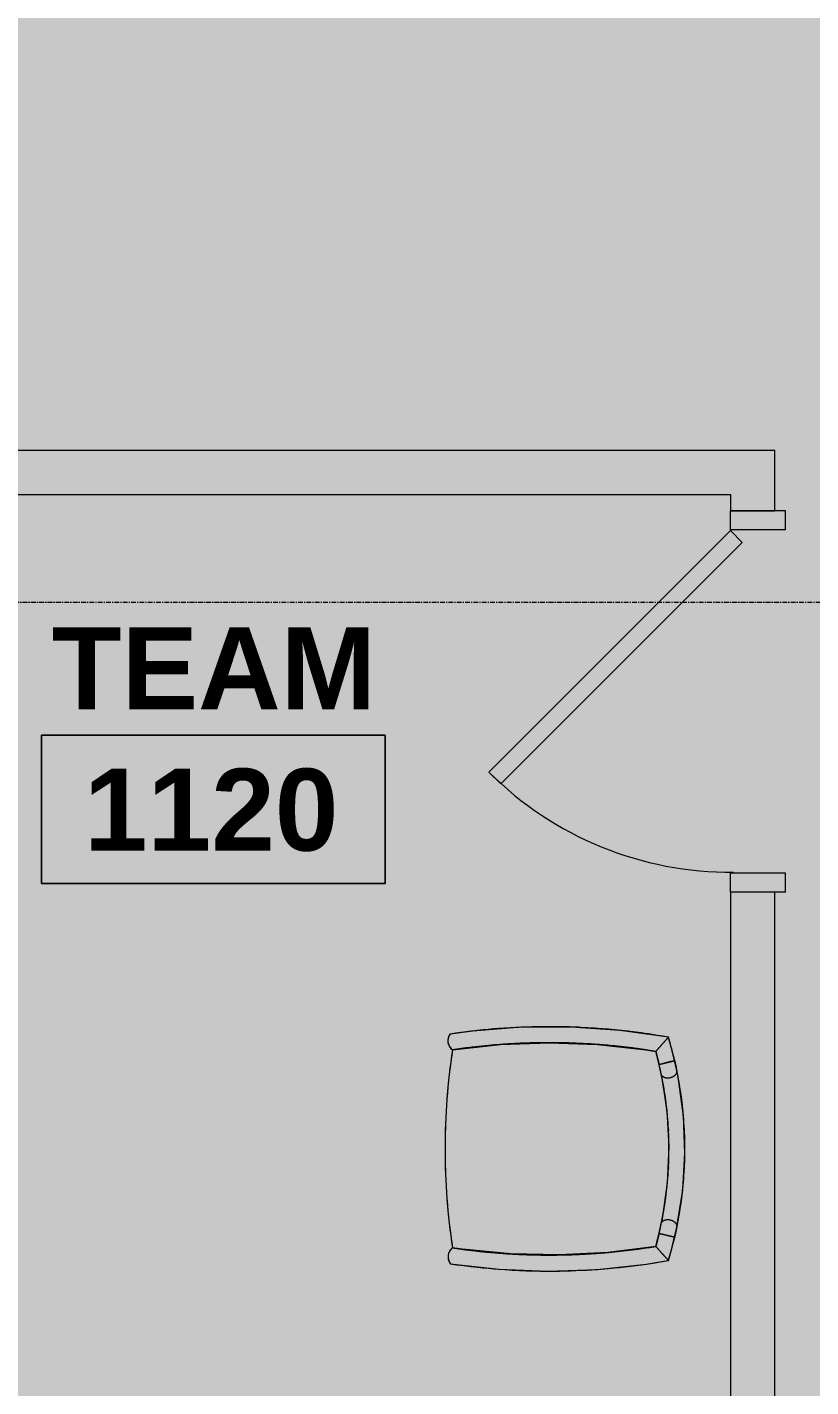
# Model space of a CAD drawing. Header units: inches. Extents: x -203 to 2070, y -968 to 768.
# Drawn here: x 1412.7 to 1494.8, y -97.6 to 44.9 of the extents above; entities that cross this region are included whole.
import ezdxf

# ---------------------------------------------------------------- set-up
doc = ezdxf.new("R2010")
doc.units = ezdxf.units.IN
doc.header["$MEASUREMENT"] = 0
doc.linetypes.add('Grid Line 1_2_', pattern=[0.875, 0.5, -0.125, 0.125, -0.125])
for name, color, linetype, lineweight in [('A-AREA-IDEN', 2, 'Continuous', 9), ('A-DETL-GENF', 92, 'Continuous', 9), ('A-DOOR', 31, 'Continuous', 13), ('A-DOOR-FRAM', 31, 'Continuous', 20), ('A-WALL', 113, 'Continuous', 13), ('A-WALL-PATT', 111, 'Continuous', 13), ('I-FURN', 30, 'Continuous', 9), ('S-GRID', 1, 'Continuous', 9)]:
    doc.layers.add(name, color=color, linetype=linetype, lineweight=lineweight)
doc.styles.add('Swis721 Lt BT_B', font='', dxfattribs={"height": 8.583975})
doc.styles.get('Swis721 Lt BT_B').set_extended_font_data('Swis721 Lt BT', bold=True)

# ---------------------------------------------------------------- blocks, each defined once
blk = doc.blocks.new('Single Flush - OTJ_SOLIDFLUSH_ALUM-5493998-LEVEL 11 - POWER _ SIGNAL')
at = {"layer": 'A-DOOR', "color": 8, "lineweight": 20}
for p, q in [((-7.42, 27.64), (-8.65, 26.4)), ((17.91, 2.31), (-7.42, 27.64)), ((-8.65, 26.4), (16.67, 1.08)), ((16.67, 1.08), (17.91, 2.31))]:
    blk.add_line(p, q, dxfattribs=at)
at = {"layer": 'A-DOOR', "color": 55, "lineweight": 9}
blk.add_arc((17.91, 2.31), 35.81, 135, 180.5, dxfattribs=at)
at = {"layer": 'A-DOOR-FRAM', "color": 8}
for p, q in [((-20, -3.44), (-20, 2.31)), ((-20, 2.31), (-18, 2.31)), ((-18, -3.44), (-18, 2.31)), ((18, -3.44), (18, 2.31)), ((18, 2.31), (20, 2.31)), ((20, -3.44), (20, 2.31)), ((-20, -3.44), (-18, -3.44)), ((18, -3.44), (20, -3.44))]:
    blk.add_line(p, q, dxfattribs=at)
blk = doc.blocks.new('F-Chairs1 - Side 05-4875413-LEVEL 11 - POWER _ SIGNAL')
at = {"layer": 'I-FURN'}
for p, q in [((-9.24, -1.07), (-11.7, -1.73)), ((-9.2, -1.06), (-9.24, -1.07)), ((-8.86, -2.7), (-9.24, -1.07)), ((-9.24, -1.07), (-9.15, -1.48)), ((-9.24, -1.1), (-8.86, -2.67)), ((-8.86, -2.67), (-9.24, -1.1)), ((9.24, -1.07), (8.86, -2.7)), ((9.24, -1.1), (8.86, -2.68)), ((8.86, -2.68), (9.24, -1.1)), ((9.05, -1.89), (9.22, -1.18)), ((9.24, -1.07), (9.2, -1.06)), ((9.22, -1.18), (9.24, -1.1)), ((11.7, -1.73), (9.24, -1.07)), ((9.24, -1.1), (9.24, -1.07)), ((-10.22, -3.05), (-8.86, -2.7)), ((-9.15, -1.48), (-9.05, -1.89)), ((-9.05, -1.89), (-8.86, -2.67)), ((-8.86, -2.67), (-8.86, -2.7)), ((-2.01, -1.73), (-2.07, -1.73)), ((-2.07, -1.73), (-2.01, -1.73)), ((-1.94, -1.72), (-1.88, -1.72)), ((1.78, -1.71), (1.79, -1.71)), ((1.88, -1.72), (1.94, -1.72)), ((2.07, -1.73), (2.01, -1.73)), ((2.01, -1.73), (2.07, -1.73)), ((8.86, -2.68), (8.93, -2.4)), ((8.86, -2.7), (8.86, -2.68)), ((8.86, -2.7), (10.22, -3.05)), ((8.93, -2.4), (9.05, -1.89)), ((-10.99, -18.57), (-10.99, -18.67))]:
    blk.add_line(p, q, dxfattribs=at)
at = {"layer": 'I-FURN', "flags": 128}
for points in [[(8.18, -0.84), (4.34, -0.23), (0.46, 0), (-3.43, -0.15), (-7.28, -0.66), (-8.18, -0.84)], [(-11.7, -1.73), (-12.42, -6.83), (-12.77, -11.96), (-12.75, -17.1), (-12.35, -22.23), (-12.04, -24.6)], [(-7.79, -2.47), (-4.03, -1.88), (-0.23, -1.67), (3.57, -1.84), (7.34, -2.38), (7.79, -2.47)], [(12.04, -24.58), (12.61, -19.47), (12.81, -14.33), (12.63, -9.18), (12.07, -4.07), (11.7, -1.73)], [(-10.38, -24.36), (-10.94, -19.31), (-11.13, -14.23), (-10.95, -9.15), (-10.39, -4.1), (-10.22, -3.05)], [(10.22, -3.05), (10.86, -8.09), (11.12, -13.17), (11.01, -18.25), (10.53, -23.31), (10.38, -24.36)], [(-12.04, -24.6), (-12.01, -24.62), (-11.94, -24.67), (-11.83, -24.73), (-11.7, -24.78), (-11.53, -24.82), (-11.35, -24.84), (-11.16, -24.83)], [(-11.16, -24.83), (-10.97, -24.78), (-10.8, -24.71), (-10.65, -24.62), (-10.54, -24.53), (-10.45, -24.45), (-10.4, -24.38), (-10.38, -24.36)], [(10.38, -24.36), (10.4, -24.38), (10.45, -24.45), (10.54, -24.53), (10.66, -24.62), (10.8, -24.7), (10.97, -24.77), (11.16, -24.81)], [(11.16, -24.81), (11.35, -24.82), (11.54, -24.8), (11.7, -24.76), (11.84, -24.71), (11.94, -24.65), (12.01, -24.6), (12.04, -24.58)]]:
    blk.add_lwpolyline(points, dxfattribs=at)
at = {"layer": 'I-FURN'}
for centre, radius, start, end in [((0, -40.33), 40.33, 73.1446, 106.8554), ((0, -40.33), 40.33, 103.2455, 106.8554), ((0, -40.33), 40.33, 102.9888, 103.1789), ((0, -40.33), 40.33, 102.6775, 102.9879), ((0, -40.33), 40.33, 102.2487, 102.6744), ((0, -40.33), 40.33, 101.6533, 102.1884), ((0, -40.33), 40.33, 99.3538, 101.5989), ((0, -40.33), 40.33, 97.5178, 99.3538), ((0, -40.33), 40.33, 93.394, 97.5178), ((0, -40.33), 40.33, 92.5119, 93.394), ((0, -40.33), 40.33, 87.4881, 92.5119), ((0, -40.33), 40.33, 86.606, 87.4646), ((0, -40.33), 40.33, 82.4822, 86.606), ((0, -40.33), 40.33, 80.6462, 82.4822), ((0, -40.33), 40.33, 78.4011, 80.6462), ((0, -40.33), 40.33, 77.8116, 78.3467), ((0, -40.33), 40.33, 77.3256, 77.7513), ((0, -40.33), 40.33, 77.0121, 77.3225), ((0, -40.33), 40.33, 76.8211, 77.0112), ((0, -40.33), 40.33, 73.1446, 76.7545), ((57.8, -14.21), 70.61, 169.8244, 179.004), ((57.8, -14.21), 70.61, 169.8244, 173.5531), ((0, -40.33), 38.66, 74.6661, 105.3339), ((0, -40.33), 38.66, 100.1122, 105.3339), ((0, -40.33), 38.66, 100.1122, 105.3339), ((0, -40.33), 38.66, 103.2455, 105.3339), ((0, -40.33), 38.66, 100.7167, 103.2455), ((0, -40.33), 38.66, 99.3286, 100.7167), ((0, -40.33), 38.66, 99.5801, 100.1122), ((0, -40.33), 38.66, 99.5801, 100.1122), ((0, -40.33), 38.66, 99.326, 99.5801), ((0, -40.33), 38.66, 99.326, 99.5801), ((0, -40.33), 38.66, 98.9103, 99.3286), ((0, -40.33), 38.66, 98.9724, 99.326), ((0, -40.33), 38.66, 99.2004, 99.326), ((0, -40.33), 38.66, 98.9724, 99.2004), ((0, -40.33), 38.66, 98.3481, 98.9724), ((0, -40.33), 38.66, 98.3481, 98.9724), ((0, -40.33), 38.66, 98.6332, 98.9103), ((0, -40.33), 38.66, 98.3082, 98.6332), ((0, -40.33), 38.66, 98.1478, 98.3481), ((0, -40.33), 38.66, 98.1478, 98.3481), ((0, -40.33), 38.66, 97.6738, 98.3082), ((0, -40.33), 38.66, 94.045, 98.1478), ((0, -40.33), 38.66, 94.045, 98.1478), ((0, -40.33), 38.66, 97.5013, 97.6385), ((0, -40.33), 38.66, 96.8366, 97.5013), ((0, -40.33), 38.66, 94.2867, 96.8366), ((0, -40.33), 38.66, 93.7315, 94.2867), ((0, -40.33), 38.66, 93.117, 94.045), ((0, -40.33), 38.66, 93.117, 94.045), ((0, -40.33), 38.66, 93.0972, 93.7315), ((0, -40.33), 38.66, 92.8747, 93.0839), ((0, -40.33), 38.66, 92.7549, 92.9875), ((0, -40.33), 38.66, 92.7549, 92.9875), ((0, -40.33), 38.66, 92.6577, 92.7825), ((0, -40.33), 38.66, 87.2451, 92.7549), ((0, -40.33), 38.66, 87.2451, 92.7549), ((0, -40.33), 38.66, 92.4986, 92.6399), ((0, -40.33), 38.66, 87.5148, 92.4852), ((0, -40.33), 38.66, 87.3601, 87.5014), ((0, -40.33), 38.66, 87.2175, 87.3423), ((0, -40.33), 38.66, 87.0125, 87.2451), ((0, -40.33), 38.66, 87.0125, 87.2451), ((0, -40.33), 38.66, 86.9508, 87.1253), ((0, -40.33), 38.66, 86.2685, 86.9028), ((0, -40.33), 38.66, 85.955, 86.883), ((0, -40.33), 38.66, 85.955, 86.883), ((0, -40.33), 38.66, 85.7133, 86.2685), ((0, -40.33), 38.66, 81.8522, 85.955), ((0, -40.33), 38.66, 81.8522, 85.955), ((0, -40.33), 38.66, 83.1634, 85.7133), ((0, -40.33), 38.66, 82.4987, 83.1634), ((0, -40.33), 38.66, 82.3262, 82.4987), ((0, -40.33), 38.66, 81.6918, 82.3262), ((0, -40.33), 38.66, 81.6519, 81.8522), ((0, -40.33), 38.66, 81.6519, 81.8522), ((0, -40.33), 38.66, 81.3668, 81.6918), ((0, -40.33), 38.66, 81.0276, 81.6519), ((0, -40.33), 38.66, 81.0276, 81.6519), ((0, -40.33), 38.66, 81.0897, 81.3668), ((0, -40.33), 38.66, 80.6714, 81.0897), ((0, -40.33), 38.66, 80.674, 81.0276), ((0, -40.33), 38.66, 80.7996, 81.0276), ((0, -40.33), 38.66, 80.674, 80.7996), ((0, -40.33), 38.66, 80.4199, 80.674), ((0, -40.33), 38.66, 80.4199, 80.674), ((0, -40.33), 38.66, 79.2833, 80.6714), ((0, -40.33), 38.66, 79.8878, 80.4199), ((0, -40.33), 38.66, 79.8878, 80.4199), ((0, -40.33), 38.66, 74.6661, 79.8878), ((0, -40.33), 38.66, 74.6661, 79.8878), ((0, -40.33), 38.66, 76.7545, 79.2833), ((0, -40.33), 38.66, 74.6661, 76.7545), ((-57.8, -14.21), 70.61, 0.996, 10.1756), ((-57.8, -14.21), 70.61, 6.451, 10.1756), ((57.8, -14.21), 68.93, 170.6856, 178.9494), ((57.8, -14.21), 68.93, 170.6856, 174.9683), ((57.8, -14.21), 68.93, 170.6856, 174.8175), ((57.8, -14.21), 68.93, 170.6856, 174.7989), ((-57.8, -14.21), 68.93, 1.0506, 9.3144), ((-57.8, -14.21), 68.93, 5.0317, 9.3144), ((-57.8, -14.21), 68.93, 5.1825, 9.3144), ((-57.8, -14.21), 68.93, 5.2009, 9.3144), ((57.8, -14.21), 70.61, 173.5533, 177.2819), ((-57.8, -14.21), 70.61, 2.7263, 6.4509), ((57.8, -14.21), 68.93, 174.9808, 176.404), ((57.8, -14.21), 68.93, 174.9808, 176.404), ((57.8, -14.21), 68.93, 175.1315, 176.4042), ((57.8, -14.21), 68.93, 174.9804, 175.1311), ((57.8, -14.21), 68.93, 174.8069, 174.9804), ((57.8, -14.21), 68.93, 174.8175, 174.9683), ((-57.8, -14.21), 68.93, 5.0195, 5.1929), ((-57.8, -14.21), 68.93, 5.0317, 5.1825), ((-57.8, -14.21), 68.93, 3.596, 5.0192), ((-57.8, -14.21), 68.93, 3.596, 5.0192), ((-57.8, -14.21), 68.93, 4.8687, 5.0195), ((-57.8, -14.21), 68.93, 3.5957, 4.8685), ((57.8, -14.21), 68.93, 176.404, 178.9494), ((57.8, -14.21), 68.93, 176.404, 178.9494), ((57.8, -14.21), 68.93, 176.4042, 178.9205), ((-57.8, -14.21), 68.93, 1.8564, 3.596), ((-57.8, -14.21), 68.93, 1.8564, 3.596), ((-57.8, -14.21), 68.93, 1.4071, 3.5957), ((57.8, -14.21), 70.61, 177.2823, 178.8747), ((-57.8, -14.21), 70.61, 359.0016, 2.7262), ((-57.8, -14.21), 68.93, 1.3467, 1.8564), ((-57.8, -14.21), 68.93, 1.3467, 1.8564), ((-57.8, -14.21), 68.93, 1.0791, 1.4071), ((-57.8, -14.21), 68.93, 1.0506, 1.3467), ((-57.8, -14.21), 68.93, 1.0506, 1.3467), ((57.8, -14.21), 70.61, 178.9034, 181.0108), ((57.8, -14.21), 70.61, 179.004, 188.4692), ((57.8, -14.21), 68.93, 178.9494, 188.4692), ((57.8, -14.21), 68.93, 178.9494, 179.2513), ((57.8, -14.21), 68.93, 178.9494, 179.2513), ((57.8, -14.21), 68.93, 178.9699, 179.2504), ((57.8, -14.21), 68.93, 179.2504, 179.5476), ((57.8, -14.21), 68.93, 179.2513, 182.3319), ((57.8, -14.21), 68.93, 179.2513, 182.3319), ((57.8, -14.21), 68.93, 179.5774, 179.7085), ((57.8, -14.21), 68.93, 179.7085, 182.3298), ((-57.8, -14.21), 68.93, 351.5308, 1.0506), ((-57.8, -14.21), 68.93, 357.6681, 0.1912), ((-57.8, -14.21), 68.93, 357.6681, 0.1912), ((-57.8, -14.21), 68.93, 0.8812, 1.0506), ((-57.8, -14.21), 68.93, 0.8812, 1.0506), ((-57.8, -14.21), 68.93, 0.7494, 1.0297), ((-57.8, -14.21), 68.93, 0.7487, 0.8812), ((-57.8, -14.21), 68.93, 0.7487, 0.8812), ((-57.8, -14.21), 68.93, 0.4229, 0.7494), ((-57.8, -14.21), 68.93, 0.1912, 0.7487), ((-57.8, -14.21), 68.93, 0.1912, 0.7487), ((-57.8, -14.21), 68.93, 359.7382, 0.4226), ((-57.8, -14.21), 70.61, 351.5308, 0.996), ((57.8, -14.21), 70.61, 181.0112, 184.7396), ((-57.8, -14.21), 68.93, 357.6685, 359.7382), ((-57.8, -14.21), 70.61, 355.2768, 359.0014), ((57.8, -14.21), 68.93, 182.3319, 183.6275), ((57.8, -14.21), 68.93, 182.3319, 183.6275), ((57.8, -14.21), 68.93, 182.3298, 183.7157), ((-57.8, -14.21), 68.93, 356.3268, 357.6681), ((-57.8, -14.21), 68.93, 356.3268, 357.6681), ((-57.8, -14.21), 68.93, 356.2837, 357.6685), ((57.8, -14.21), 68.93, 183.6275, 183.8544), ((57.8, -14.21), 68.93, 183.7093, 183.8544), ((57.8, -14.21), 68.93, 183.7217, 183.8599), ((57.8, -14.21), 68.93, 183.8607, 188.4692), ((57.8, -14.21), 68.93, 183.8607, 188.4692), ((57.8, -14.21), 68.93, 183.8644, 184.0224), ((57.8, -14.21), 68.93, 184.0233, 184.2414), ((57.8, -14.21), 68.93, 184.2414, 188.4692), ((-57.8, -14.21), 68.93, 351.5308, 356.1393), ((-57.8, -14.21), 68.93, 351.5308, 356.1393), ((-57.8, -14.21), 68.93, 351.5308, 355.9767), ((-57.8, -14.21), 68.93, 355.977, 356.1397), ((-57.8, -14.21), 68.93, 356.1397, 356.2777), ((-57.8, -14.21), 68.93, 356.1393, 356.2577), ((-57.8, -14.21), 68.93, 356.1393, 356.2577), ((57.8, -14.21), 70.61, 184.7402, 188.4692), ((-57.8, -14.21), 70.61, 351.5519, 355.2767), ((-11.33, -23.66), 1.18, 233.3697, 323.5686), ((-11.33, -23.66), 1.18, 234.7796, 238.7179), ((-11.33, -23.66), 1.18, 238.7253, 244.758), ((-11.33, -23.66), 1.18, 247.1977, 251.8355), ((-11.33, -23.66), 1.18, 251.8554, 258.0639), ((-11.33, -23.66), 1.18, 260.1402, 269.0597), ((-11.33, -23.66), 1.18, 274.0857, 278.5104), ((-11.33, -23.66), 1.18, 278.5282, 282.8621), ((-11.33, -23.66), 1.18, 287.9758, 296.869), ((-11.33, -23.66), 1.18, 298.8314, 305.1492), ((-11.33, -23.66), 1.18, 305.1735, 309.7365), ((-11.33, -23.66), 1.18, 312.227, 318.2596), ((-11.33, -23.66), 1.18, 318.2743, 322.1782), ((0, 44.54), 69.68, 261.4321, 278.5679), ((0, 44.54), 69.68, 261.4321, 278.5679), ((0, 44.54), 69.68, 261.4321, 270), ((0, 44.54), 69.68, 270, 278.5679), ((11.32, -23.64), 1.18, 217.315, 307.5275), ((11.32, -23.64), 1.18, 218.6849, 222.5379), ((11.32, -23.64), 1.18, 222.5396, 228.5111), ((11.32, -23.64), 1.18, 231.1729, 235.5428), ((11.32, -23.64), 1.18, 235.5498, 243.09), ((11.32, -23.64), 1.18, 243.8054, 252.6812), ((11.32, -23.64), 1.18, 257.9769, 262.1071), ((11.32, -23.64), 1.18, 262.1174, 266.8039), ((11.32, -23.64), 1.18, 271.6031, 280.5478), ((11.32, -23.64), 1.18, 282.9504, 288.865), ((11.32, -23.64), 1.18, 288.8834, 293.7319), ((11.32, -23.64), 1.18, 295.9856, 302.0864), ((11.32, -23.64), 1.18, 302.1085, 306.0957)]:
    blk.add_arc(centre, radius, start, end, dxfattribs=at)
for points, knots in [([(-9.24, -1.07), (-9.24, -1.07), (-9.21, -1.07), (-9.06, -1.03), (-8.74, -0.96), (-8.39, -0.88), (-8.18, -0.84)], [0, 0, 0, 0, 0.2, 0.4, 0.7, 1, 1, 1, 1]), ([(-8.18, -0.84), (-8.11, -0.82), (-8, -0.84), (-7.86, -0.91), (-7.79, -0.97), (-7.73, -1.02), (-7.68, -1.07), (-7.64, -1.12), (-7.61, -1.16), (-7.57, -1.23), (-7.52, -1.31), (-7.48, -1.4), (-7.45, -1.49), (-7.43, -1.59), (-7.41, -1.69), (-7.41, -1.77), (-7.41, -1.85), (-7.42, -1.92), (-7.43, -1.99), (-7.44, -2.06), (-7.47, -2.12), (-7.49, -2.18), (-7.52, -2.25), (-7.57, -2.32), (-7.67, -2.42), (-7.74, -2.46), (-7.79, -2.47)], [-1, -1, -1, -1, -0.861111, -0.791667, -0.756944, -0.722222, -0.6875, -0.670139, -0.652778, -0.618056, -0.583333, -0.548611, -0.513889, -0.479167, -0.444444, -0.416667, -0.388889, -0.361111, -0.333333, -0.305556, -0.277778, -0.25, -0.222222, -0.166667, -0.111111, 0, 0, 0, 0]), ([(7.79, -2.47), (7.73, -2.45), (7.63, -2.4), (7.54, -2.28), (7.5, -2.19), (7.46, -2.12), (7.44, -2.05), (7.43, -2), (7.42, -1.94), (7.41, -1.86), (7.41, -1.77), (7.42, -1.67), (7.43, -1.57), (7.46, -1.47), (7.49, -1.39), (7.52, -1.31), (7.56, -1.24), (7.6, -1.18), (7.64, -1.12), (7.68, -1.07), (7.73, -1.02), (7.77, -0.98), (7.84, -0.93), (7.91, -0.88), (8.04, -0.83), (8.12, -0.83), (8.18, -0.84)], [-1, -1, -1, -1, -0.861111, -0.791667, -0.756944, -0.722222, -0.6875, -0.670139, -0.652778, -0.618056, -0.583333, -0.548611, -0.513889, -0.479167, -0.444444, -0.416667, -0.388889, -0.361111, -0.333333, -0.305556, -0.277778, -0.25, -0.222222, -0.166667, -0.111111, 0, 0, 0, 0]), ([(8.18, -0.84), (8.32, -0.87), (8.57, -0.92), (8.91, -1), (9.17, -1.06), (9.24, -1.07), (9.24, -1.07)], [0, 0, 0, 0, 0.2, 0.4, 0.7, 1, 1, 1, 1]), ([(-11.7, -1.73), (-11.7, -1.73), (-11.69, -1.74), (-11.65, -1.77), (-11.62, -1.8), (-11.58, -1.83), (-11.55, -1.87), (-11.51, -1.9), (-11.48, -1.92), (-11.45, -1.95), (-11.41, -1.99), (-11.36, -2.03), (-11.31, -2.08), (-11.25, -2.13), (-11.19, -2.18), (-11.14, -2.23), (-11.08, -2.28), (-11.02, -2.34), (-10.96, -2.39), (-10.9, -2.44), (-10.84, -2.5), (-10.78, -2.55), (-10.72, -2.6), (-10.67, -2.65), (-10.61, -2.7), (-10.56, -2.75), (-10.51, -2.79), (-10.46, -2.84), (-10.42, -2.88), (-10.37, -2.91), (-10.34, -2.95), (-10.3, -2.98), (-10.28, -3), (-10.25, -3.02), (-10.23, -3.04), (-10.22, -3.05), (-10.22, -3.05)], [-1, -1, -1, -1, -0.944444, -0.888889, -0.861111, -0.833333, -0.805556, -0.777778, -0.763889, -0.75, -0.722222, -0.694444, -0.666667, -0.638889, -0.611111, -0.583333, -0.555556, -0.527778, -0.5, -0.472222, -0.444444, -0.416667, -0.388889, -0.361111, -0.333333, -0.305556, -0.277778, -0.25, -0.222222, -0.194444, -0.166667, -0.138889, -0.111111, -0.083333, -0.055556, 0, 0, 0, 0]), ([(-7.79, -2.47), (-7.93, -2.5), (-8.18, -2.55), (-8.53, -2.63), (-8.79, -2.69), (-8.86, -2.7), (-8.86, -2.7)], [0, 0, 0, 0, 0.2, 0.4, 0.7, 1, 1, 1, 1]), ([(8.86, -2.7), (8.86, -2.7), (8.83, -2.69), (8.67, -2.66), (8.36, -2.59), (8, -2.51), (7.79, -2.47)], [0, 0, 0, 0, 0.2, 0.4, 0.7, 1, 1, 1, 1]), ([(10.22, -3.05), (10.22, -3.05), (10.23, -3.04), (10.25, -3.02), (10.28, -3), (10.3, -2.98), (10.34, -2.95), (10.37, -2.91), (10.41, -2.88), (10.44, -2.86), (10.47, -2.83), (10.51, -2.79), (10.56, -2.75), (10.61, -2.7), (10.67, -2.65), (10.72, -2.6), (10.78, -2.55), (10.84, -2.5), (10.9, -2.44), (10.96, -2.39), (11.02, -2.34), (11.08, -2.28), (11.14, -2.23), (11.19, -2.18), (11.25, -2.13), (11.31, -2.08), (11.36, -2.03), (11.41, -1.99), (11.46, -1.94), (11.5, -1.9), (11.55, -1.87), (11.58, -1.83), (11.62, -1.8), (11.65, -1.77), (11.69, -1.74), (11.7, -1.73), (11.7, -1.73)], [-1, -1, -1, -1, -0.944444, -0.916667, -0.888889, -0.861111, -0.833333, -0.805556, -0.777778, -0.763889, -0.75, -0.722222, -0.694444, -0.666667, -0.638889, -0.611111, -0.583333, -0.555556, -0.527778, -0.5, -0.472222, -0.444444, -0.416667, -0.388889, -0.361111, -0.333333, -0.305556, -0.277778, -0.25, -0.222222, -0.194444, -0.166667, -0.138889, -0.111111, -0.055556, 0, 0, 0, 0])]:
    blk.add_open_spline(points, degree=3, knots=knots, dxfattribs=at)
blk = doc.blocks.new('Room Tag - Room Name and Number-3379422-LEVEL 11 - POWER _ SIGNAL')
at = {"layer": 'A-AREA-IDEN'}
for p, q in [((-0.1881, -0.1636), (-0.1881, -0.0018)), ((-0.1881, -0.0018), (0.1869, -0.0018)), ((0.1869, -0.0018), (-0.1881, -0.0018)), ((-0.1881, -0.0018), (-0.1881, -0.1636)), ((0.1869, -0.0018), (0.1869, -0.1636)), ((0.1869, -0.1636), (0.1869, -0.0018)), ((0.1869, -0.1636), (-0.1881, -0.1636)), ((-0.1881, -0.1636), (0.1869, -0.1636))]:
    blk.add_line(p, q, dxfattribs=at)

msp = doc.modelspace()

# ---------------------------------------------------------------- hatches: boundary and pattern name
at = {"layer": 'A-DETL-GENF'}
h = msp.add_hatch(color=9, dxfattribs=at)
h.paths.add_polyline_path([(660.98, -433.44), (660.98, -376.94), (625.46, -376.94), (625.46, -433.44), (656.69, -433.44)], flags=0)
h.paths.add_polyline_path([(131.76, -847.99), (290.55, -780.58), (225.58, -627.57), (209.01, -634.6), (202.64, -619.58), (206.9, -617.78), (211.46, -628.54), (296.14, -592.58), (297.95, -596.84), (229.84, -625.76), (294.8, -778.77), (401.29, -733.56), (336.32, -580.55), (334.77, -581.21), (332.96, -576.95), (428.69, -536.31), (430.5, -540.56), (340.58, -578.74), (405.55, -731.76), (515.31, -685.15), (511.69, -685.15), (511.69, -619.4), (491.89, -619.4), (491.89, -612.4), (492.01, -612.4), (492.01, -532.94), (471.73, -532.94), (471.73, -523.06), (467.32, -524.93), (465.51, -520.68), (471.73, -518.03), (471.73, -508.94), (497.51, -508.94), (497.51, -514.94), (499.01, -514.94), (499.01, -612.4), (658.19, -612.4), (718.26, -586.9), (718.26, -514.94), (537.51, -514.94), (537.51, -508.94), (555.67, -508.94), (555.67, -394.75), (560.67, -394.75), (560.67, -437.31), (560.17, -437.31), (560.17, -441.94), (560.67, -441.94), (560.67, -498.09), (619.48, -498.09), (619.48, -477.94), (626.48, -477.94), (626.48, -500.46), (758.11, -500.46), (758.07, -433.94), (693.48, -433.94), (693.48, -433.44), (696.98, -433.43), (696.98, -376.94), (661.48, -376.94), (661.48, -433.44), (660.98, -433.44), (660.98, -433.94), (625.46, -433.94), (625.46, -441.94), (600.17, -441.94), (600.17, -437.31), (620.83, -437.31), (620.83, -304.37), (601.17, -304.37), (601.17, -299.75), (634.61, -299.75), (634.61, -356.95), (665.48, -356.95), (665.48, -344.95), (665.98, -344.95), (665.98, -356.95), (696.98, -356.95), (696.98, -299.95), (699.23, -299.95), (699.23, -300.45), (697.48, -300.45), (697.48, -356.95), (733.48, -356.95), (733.48, -300.45), (731.73, -300.45), (731.73, -299.95), (757.71, -299.95), (757.71, -300.45), (733.98, -300.45), (733.98, -356.95), (794.21, -356.95), (794.21, -300.45), (790.21, -300.45), (790.21, -299.95), (794.21, -299.95), (794.21, -230.99), (634.98, -230.99), (634.98, -254.99), (560.67, -254.98), (560.67, -299.75), (561.17, -299.75), (561.17, -304.37), (560.67, -304.37), (560.67, -346.75), (555.67, -346.75), (555.67, -249.98), (575.84, -249.98), (575.84, -200.84), (587.09, -200.84), (587.09, -243.74), (630.36, -243.74), (630.36, -224.99), (674.86, -224.99), (674.86, -160.84), (555.74, -160.84), (555.74, 0.66), (596.73, 0.66), (596.73, -16.34), (638.73, -16.34), (638.73, 0.66), (700.73, 0.66), (700.73, -16.34), (742.73, -16.34), (742.73, 0.66), (804.73, 0.66), (804.73, -16.34), (846.73, -16.34), (846.73, 0.66), (908.73, 0.66), (908.73, -16.34), (950.73, -16.34), (950.73, 0.66), (993.73, 0.66), (993.73, -121.34), (980.11, -121.34), (980.11, -122.59), (769.74, -122.59), (769.74, -217.72), (962.61, -217.72), (962.61, -199.94), (988.73, -199.94), (988.73, -160.97), (993.73, -160.97), (993.73, -227.33), (967.61, -227.33), (967.61, -227.44), (962.61, -227.44), (962.61, -224.72), (800.21, -224.72), (800.21, -303.86), (962.61, -303.86), (962.61, -267.44), (967.61, -267.44), (967.61, -342.44), (968.74, -342.44), (968.74, -337.81), (970.74, -337.81), (970.74, -342.44), (1010.74, -342.44), (1010.74, -337.81), (1090.73, -337.81), (1090.73, -342.44), (1178.73, -342.44), (1178.73, -337.81), (1330.73, -337.81), (1330.73, -342.44), (1247.36, -342.44), (1247.36, -499.31), (1266.73, -499.31), (1266.73, -523.31), (1247.36, -523.31), (1247.36, -524.65), (1372.42, -524.65), (1372.42, -342.44), (1370.73, -342.44), (1370.73, -337.81), (1378.73, -337.81), (1378.73, -342.44), (1377.05, -342.44), (1377.05, -524.65), (1492.42, -524.65), (1492.42, -342.44), (1418.73, -342.44), (1418.73, -337.81), (1497.05, -337.81), (1497.05, -372.91), (1498.73, -372.91), (1498.73, -377.54), (1497.05, -377.54), (1497.05, -524.65), (1723.7, -524.65), (1723.7, -372.91), (1723.3, -372.91), (1723.3, -377.54), (1538.73, -377.54), (1538.73, -372.91), (1552.42, -372.91), (1552.42, 120.98), (1556.17, 120.98), (1556.17, -1.34), (1582.73, -1.34), (1582.73, -12.96), (1723.7, -12.96), (1723.7, 162.67), (1556.17, 162.67), (1556.17, 160.98), (1552.42, 160.98), (1552.42, 168.98), (1556.17, 168.98), (1556.17, 167.29), (1723.7, 167.29), (1723.7, 284.95), (1723.3, 284.95), (1723.3, 338.96), (1556.17, 338.96), (1556.17, 208.98), (1552.42, 208.98), (1552.42, 343.59), (1723.3, 343.59), (1723.3, 351.59), (1732.42, 351.59), (1732.42, 355.59), (1737.05, 355.59), (1737.05, 351.59), (1910.23, 351.59), (1910.23, 580.43), (1737.05, 580.43), (1737.05, 395.59), (1732.42, 395.59), (1732.42, 418.96), (1730.73, 418.96), (1730.73, 423.59), (1732.42, 423.59), (1732.42, 580.43), (1617.05, 580.43), (1617.05, 406.96), (1661.42, 406.96), (1661.42, 423.59), (1690.73, 423.59), (1690.73, 418.96), (1666.05, 418.96), (1666.05, 402.34), (1610.73, 402.34), (1610.73, 406.96), (1612.42, 406.96), (1612.42, 580.43), (1497.05, 580.43), (1497.05, 406.96), (1570.73, 406.96), (1570.73, 402.34), (1418.73, 402.34), (1418.73, 406.96), (1492.42, 406.96), (1492.42, 580.43), (1377.05, 580.43), (1377.05, 406.96), (1378.73, 406.96), (1378.73, 402.34), (1298.73, 402.34), (1298.73, 406.96), (1372.42, 406.96), (1372.42, 580.43), (1257.05, 580.43), (1257.05, 577.15), (1266.73, 577.15), (1266.73, 553.15), (1257.05, 553.15), (1257.05, 406.96), (1258.73, 406.96), (1258.73, 402.34), (1250.73, 402.34), (1250.73, 406.96), (1252.42, 406.96), (1252.42, 553.15), (1242.73, 553.15), (1242.73, 577.15), (1252.42, 577.15), (1252.42, 580.43), (1137.05, 580.43), (1137.05, 406.96), (1210.73, 406.96), (1210.73, 402.34), (998.73, 402.34), (998.73, 406.96), (1132.42, 406.96), (1132.42, 580.43), (957.05, 580.43), (957.05, 577.15), (966.73, 577.15), (966.73, 553.15), (957.05, 553.15), (957.05, 406.96), (958.73, 406.96), (958.73, 402.34), (950.73, 402.34), (950.73, 406.96), (952.42, 406.96), (952.42, 553.15), (942.73, 553.15), (942.73, 577.15), (952.42, 577.15), (952.42, 580.43), (837.05, 580.43), (837.05, 406.96), (910.73, 406.96), (910.73, 402.34), (830.73, 402.34), (830.73, 406.96), (832.42, 406.96), (832.42, 580.43), (657.05, 580.43), (657.05, 406.96), (790.73, 406.96), (790.73, 402.34), (518.73, 402.34), (518.73, 406.96), (652.42, 406.96), (652.42, 580.43), (477.05, 580.43), (477.05, 406.96), (478.73, 406.96), (478.73, 402.34), (470.73, 402.34), (470.73, 406.96), (472.42, 406.96), (472.42, 580.43), (357.05, 580.43), (357.05, 406.96), (430.73, 406.96), (430.73, 402.34), (278.73, 402.34), (278.73, 406.96), (352.42, 406.96), (352.42, 580.43), (237.05, 580.43), (237.05, 577.15), (246.73, 577.15), (246.73, 553.15), (237.05, 553.15), (237.05, 406.96), (238.73, 406.96), (238.73, 402.34), (230.73, 402.34), (230.73, 406.96), (232.42, 406.96), (232.42, 553.15), (222.73, 553.15), (222.73, 577.15), (232.42, 577.15), (232.42, 580.43), (117.05, 580.43), (117.05, 406.96), (190.73, 406.96), (190.73, 402.34), (112.42, 402.34), (112.42, 418.96), (110.73, 418.96), (110.73, 423.59), (112.42, 423.59), (112.42, 580.43), (-120.35, 580.43), (-120.35, 406.96), (52.42, 406.96), (52.42, 423.59), (70.73, 423.59), (70.73, 418.96), (57.05, 418.96), (57.05, 328.65), (52.42, 328.65), (52.42, 402.34), (-120.35, 402.34), (-120.35, 286.96), (52.42, 286.96), (52.42, 288.65), (57.05, 288.65), (57.05, 280.65), (52.42, 280.65), (52.42, 282.34), (-120.35, 282.34), (-120.35, 166.96), (52.42, 166.96), (52.42, 240.65), (57.05, 240.65), (57.05, 160.65), (52.42, 160.65), (52.42, 162.34), (-120.35, 162.34), (-120.35, 0.55), (-80.76, 0.55), (-80.76, -13.04), (52.42, -13.04), (52.45, 120.65), (57.05, 120.65), (57.05, -19.35), (52.42, -19.35), (52.42, -17.66), (-80.76, -17.66), (-80.76, -30.95), (-120.35, -30.95), (-120.35, -193.04), (52.42, -193.04), (52.42, -59.35), (57.05, -59.35), (57.05, -218.77), (71.25, -252.22), (66.99, -254.03), (52.42, -219.71), (52.42, -197.66), (-120.35, -197.66), (-120.35, -254.17), (-75.11, -360.73), (83.67, -293.32), (82.62, -290.84), (86.88, -289.04), (141.98, -418.82), (137.73, -420.63), (85.48, -297.58), (-73.3, -364.99), (-4.77, -526.42), (-2.44, -525.43), (-6.07, -516.89), (16.02, -507.51), (19.65, -516.05), (154.02, -459), (153.36, -457.45), (157.61, -455.64), (160.74, -463.01), (156.48, -464.81), (155.82, -463.26), (21.46, -520.31), (25.4, -529.6), (3.31, -538.98), (-0.64, -529.69), (-2.96, -530.67), (42.33, -637.33), (201.11, -569.92), (172.12, -501.63), (176.37, -499.83), (207.17, -572.37), (190.6, -579.41), (191.26, -580.96), (187.01, -582.77), (186.35, -581.21), (44.13, -641.59), (118.32, -816.32)], flags=0)
h.paths.add_polyline_path([(225.76, -805.76), (216.38, -783.67), (238.47, -774.29), (247.85, -796.38), (232.98, -802.69)], flags=0)
h.paths.add_polyline_path([(446.67, -711.97), (437.29, -689.88), (459.38, -680.5), (468.76, -702.59), (455.33, -708.29)], flags=0)
h.paths.add_polyline_path([(516.31, -684.73), (892.28, -525.1), (744.73, -525.1), (744.73, -532.94), (725.26, -532.94), (725.26, -561.42), (744.73, -561.42), (744.73, -585.42), (725.26, -585.42), (725.26, -591.53), (659.62, -619.4), (590.81, -619.4), (590.81, -647.06), (516.73, -647.06), (516.73, -643.56), (587.31, -643.56), (587.31, -619.4), (516.31, -619.4), (516.31, -647.06)], flags=0)
h.paths.add_polyline_path([(259.55, -539.27), (242.89, -500.03), (350.11, -454.51), (225.01, -159.89), (118.32, -205.39), (108.25, -181.68), (108.25, 0.59), (112.87, 0.59), (112.87, -27.03), (206.42, -27.03), (206.42, 0.59), (264.73, 0.59), (264.73, -4.04), (263.05, -4.04), (263.05, -31.65), (237.05, -31.65), (237.05, -151.81), (370.42, -151.81), (370.42, -4.04), (304.73, -4.04), (304.73, 0.59), (498.05, 0.59), (498.05, -98.13), (493.42, -98.13), (493.42, -4.04), (375.05, -4.04), (375.05, -151.81), (493.42, -151.81), (493.42, -138.13), (498.05, -138.13), (498.05, -157.13), (493.42, -157.13), (493.42, -156.44), (432.05, -156.44), (432.05, -196.81), (493.42, -196.81), (493.42, -196.13), (498.05, -196.13), (498.05, -296.13), (493.42, -296.13), (493.42, -229.44), (466.42, -229.44), (466.42, -201.44), (306.4, -201.44), (306.4, -156.44), (237.05, -156.44), (237.05, -179.26), (304.36, -337.81), (493.42, -337.81), (493.42, -336.13), (498.05, -336.13), (498.05, -448.88), (416.5, -483.5), (414.7, -479.24), (493.42, -445.81), (493.42, -342.44), (306.32, -342.44), (372.09, -497.33), (377.88, -494.87), (379.69, -499.13), (370.67, -502.95), (356.99, -470.74), (283.74, -501.84), (293.51, -524.85), (259.81, -539.16)], flags=0)
h.paths.add_polyline_path([(259.81, -534.13), (287.44, -522.4), (274.4, -491.68), (246.77, -503.41), (249.74, -510.4), (271.83, -501.02), (281.21, -523.11), (259.11, -532.49), (259.55, -533.51)], flags=0)
h.paths.add_polyline_path([(967.61, -524.65), (967.61, -523.31), (943.94, -523.31), (943.94, -499.31), (967.61, -499.31), (967.61, -457.44), (946.48, -457.44), (946.48, -308.86), (800.21, -308.86), (800.21, -362.95), (764.11, -362.95), (764.11, -514.94), (744.73, -514.94), (744.73, -520.1), (942.73, -520.1), (942.73, -524.65), (963.74, -524.65)], flags=0)
h.paths.add_polyline_path([(1566.73, -523.31), (1542.73, -523.31), (1542.73, -499.31), (1566.73, -499.31)], flags=0)
h.paths.add_polyline_path([(619.48, -508.94), (758.11, -508.94), (758.11, -505.09), (560.67, -505.09), (560.67, -508.94), (584.66, -508.94)], flags=0)
h.paths.add_polyline_path([(281.93, -497.58), (355.19, -466.48), (351.91, -458.77), (278.66, -489.87), (279.43, -491.68)], flags=0)
h.paths.add_polyline_path([(962.61, -452.44), (962.61, -308.86), (951.48, -308.86), (951.48, -452.44)], flags=0)
h.paths.add_polyline_path([(624.19, -433.94), (625.46, -433.94), (625.46, -433.44), (624.19, -433.44)], flags=0)
h.paths.add_polyline_path([(758.11, -433.44), (758.11, -376.94), (697.48, -376.94), (697.48, -433.44), (758.07, -433.44)], flags=0)
h.paths.add_polyline_path([(697.48, -370.94), (758.11, -370.94), (758.11, -362.95), (625.46, -362.95), (625.46, -370.94), (696.98, -370.94)], flags=0)
h.paths.add_polyline_path([(625.46, -356.95), (631.11, -356.95), (631.11, -304.37), (625.46, -304.37), (625.46, -342.44)], flags=0)
h.paths.add_polyline_path([(1374.73, -277.17), (1374.73, -276.11), (1372.42, -276.11), (1372.42, -163.17), (1340.73, -163.17), (1340.73, -158.54), (1372.42, -158.54), (1372.42, -4.04), (1283.05, -4.04), (1283.05, -33.04), (1272.05, -33.04), (1272.05, -158.54), (1304.73, -158.54), (1304.73, -163.17), (1122.73, -163.17), (1122.73, -158.54), (1159.42, -158.54), (1159.42, -156.86), (1164.05, -156.86), (1164.05, -158.54), (1267.42, -158.54), (1267.42, -33.04), (1223.42, -33.04), (1223.42, -4.04), (1164.05, -4.04), (1164.05, -116.86), (1159.42, -116.86), (1159.42, -97.17), (1037.92, -97.17), (1037.92, -90.86), (1042.55, -90.86), (1042.55, -92.54), (1159.42, -92.54), (1159.42, -4.04), (1042.55, -4.04), (1042.55, -50.86), (1037.92, -50.86), (1037.92, 0.59), (1491.05, 0.59), (1491.05, -5.73), (1486.42, -5.73), (1486.42, -4.04), (1377.05, -4.04), (1377.05, -103.21), (1486.42, -103.21), (1486.42, -45.73), (1491.05, -45.73), (1491.05, -277.17), (1377.05, -277.17)], flags=0)
h.paths.add_polyline_path([(1042.55, -276.86), (1037.92, -276.86), (1037.92, -158.54), (1086.73, -158.54), (1086.73, -163.17), (1042.55, -163.17), (1042.55, -254.39)], flags=0)
h.paths.add_polyline_path([(766.24, -224.99), (766.24, -205.94), (679.48, -205.94), (679.48, -224.99), (739.47, -224.99)], flags=0)
h.paths.add_polyline_path([(794.21, -224.99), (794.21, -224.72), (769.74, -224.72), (769.74, -224.99)], flags=0)
h.paths.add_polyline_path([(471.05, -224.81), (471.73, -224.81), (471.73, -201.44), (471.05, -201.44), (471.05, -216.75)], flags=0)
h.paths.add_polyline_path([(967.61, -222.33), (968.13, -222.33), (968.13, -204.94), (967.61, -204.94), (967.61, -217.72)], flags=0)
h.paths.add_polyline_path([(694.01, -201.31), (766.24, -201.31), (766.24, -119.34), (679.48, -119.34), (679.48, -201.31), (680.61, -201.31)], flags=0)
h.paths.add_polyline_path([(370.42, -196.81), (427.42, -196.81), (427.42, -156.44), (311.03, -156.44), (311.03, -196.81), (352.43, -196.81)], flags=0)
h.paths.add_polyline_path([(232.42, -168.37), (232.42, -157.68), (228.58, -159.32), (231.55, -166.31)], flags=0)
h.paths.add_polyline_path([(1107.1, -164.92), (1086.83, -164.92), (1086.83, -163.17), (1122.64, -163.18), (1122.64, -164.92)], flags=0)
h.paths.add_polyline_path([(1317.1, -164.92), (1304.83, -164.92), (1304.83, -163.17), (1340.64, -163.17), (1340.64, -164.92), (1318.85, -164.92)], flags=0)
h.paths.add_polyline_path([(668.23, -146.84), (668.23, -111.34), (771.73, -111.34), (771.73, -24.34), (569.74, -24.34), (569.74, -146.84), (584.66, -146.84)], flags=0)
h.paths.add_polyline_path([(979.73, -111.34), (979.73, -24.34), (776.36, -24.34), (776.36, -111.34), (894.29, -111.34)], flags=0)
h.paths.add_polyline_path([(1268.73, -28.41), (1278.42, -28.41), (1278.42, -4.04), (1268.73, -4.04), (1268.73, -24.72)], flags=0)
h.paths.add_polyline_path([(1228.05, -28.41), (1240.73, -28.41), (1240.73, -4.04), (1228.05, -4.04), (1228.05, -24.72)], flags=0)
h.paths.add_polyline_path([(-117.9, -27.45), (-84.26, -27.45), (-84.26, -27.34), (-117.75, -27.34), (-117.75, -17.66), (-120.35, -17.66), (-120.35, -27.45)], flags=0)
h.paths.add_polyline_path([(248.73, -27.03), (258.42, -27.03), (258.42, -4.04), (248.73, -4.04), (248.73, -17.34)], flags=0)
h.paths.add_polyline_path([(211.05, -27.03), (220.73, -27.03), (220.73, -4.04), (211.05, -4.04)], flags=0)
h.paths.add_polyline_path([(-117.75, -13.04), (-117.75, -2.95), (-120.35, -2.95), (-120.35, -13.04)], flags=0)
h.paths.add_polyline_path([(224.73, 71.96), (108.25, 71.96), (108.25, 131.87), (112.87, 131.87), (112.87, 76.59), (224.73, 76.59), (224.73, 173.56), (112.87, 173.56), (112.87, 171.87), (108.25, 171.87), (108.25, 178.18), (224.73, 178.18), (224.73, 343.34), (108.25, 343.34), (108.25, 347.96), (229.36, 347.96), (229.36, 226.59), (378.42, 226.59), (378.42, 347.96), (576.05, 347.96), (576.05, 221.96), (558.48, 221.96), (558.48, 76.59), (574.73, 76.59), (574.73, 71.96), (430.42, 71.96), (430.42, 101.59), (435.05, 101.59), (435.05, 76.59), (554.98, 76.59), (554.98, 221.96), (396.05, 221.96), (396.05, 146.59), (432.73, 146.59), (432.73, 141.96), (354.73, 141.96), (354.73, 146.59), (378.73, 146.59), (378.73, 221.96), (266.05, 221.96), (266.05, 219.52), (259.44, 219.52), (259.19, 219.77), (256.3, 219.76), (256.3, 219.52), (256.05, 219.52), (256.05, 219.77), (230.3, 219.77), (230.3, 219.52), (229.36, 219.52), (229.36, 184.99), (230.3, 184.99), (230.3, 184.77), (256.05, 184.77), (256.05, 184.99), (256.23, 184.99), (256.23, 184.77), (259.25, 184.77), (259.47, 184.99), (266.05, 184.99), (266.05, 181.49), (236.48, 181.49), (236.48, 76.59), (352.42, 76.59), (352.43, 101.59), (357.05, 101.59), (357.05, 71.96), (229.36, 71.96)], flags=0)
h.paths.add_polyline_path([(1278.42, 72.66), (1238.11, 72.66), (1238.11, 102.28), (1242.73, 102.28), (1242.73, 77.28), (1354.98, 77.28), (1354.98, 179.48), (1328.64, 179.48), (1328.64, 182.98), (1362.42, 182.98), (1362.42, 217.96), (1218.73, 217.96), (1218.73, 144.59), (1242.73, 144.59), (1242.73, 139.96), (1174.11, 139.96), (1174.11, 144.59), (1202.11, 144.59), (1202.11, 217.96), (1042.73, 217.96), (1042.73, 77.28), (1174.11, 77.28), (1174.11, 102.28), (1178.73, 102.28), (1178.73, 72.66), (1038.11, 72.66), (1038.11, 95.96), (1033.42, 95.96), (1033.42, 100.59), (1038.11, 100.59), (1038.11, 217.96), (764.05, 217.96), (764.05, 79.66), (977.11, 79.66), (977.11, 100.59), (993.42, 100.59), (993.42, 95.96), (981.73, 95.96), (981.73, 79.66), (986.42, 79.66), (986.42, 72.66), (759.42, 72.66), (759.42, 104.84), (646.42, 104.84), (646.42, 294.15), (666.05, 294.15), (666.05, 109.46), (726.05, 109.46), (726.05, 294.15), (759.42, 294.15), (759.42, 343.59), (766.73, 343.59), (766.73, 338.96), (764.05, 338.96), (764.05, 222.59), (898.86, 222.59), (898.86, 338.96), (806.73, 338.96), (806.73, 343.59), (995.73, 343.59), (995.73, 338.96), (902.61, 338.96), (902.61, 222.59), (1038.11, 222.59), (1038.11, 338.96), (1035.73, 338.96), (1035.73, 343.59), (1042.73, 343.59), (1042.73, 222.59), (1362.42, 222.59), (1362.42, 343.59), (1491.05, 343.59), (1491.05, 177.23), (1486.42, 177.23), (1486.42, 178.92), (1367.05, 178.92), (1367.05, 77.28), (1486.42, 77.28), (1486.42, 137.23), (1491.05, 137.23), (1491.05, 72.66), (1279.19, 72.66)], flags=0)
h.paths.add_polyline_path([(229.36, 76.59), (232.98, 76.59), (232.98, 181.49), (229.36, 181.49), (229.36, 76.73)], flags=0)
h.paths.add_polyline_path([(1358.48, 77.28), (1362.42, 77.28), (1362.42, 179.48), (1358.48, 179.48), (1358.48, 77.43)], flags=0)
h.paths.add_polyline_path([(758.57, 109.46), (759.42, 109.46), (759.42, 289.52), (730.67, 289.52), (730.67, 109.46), (739.47, 109.46)], flags=0)
h.paths.add_polyline_path([(651.05, 109.46), (661.42, 109.46), (661.42, 289.52), (651.05, 289.52), (651.05, 117.6)], flags=0)
h.paths.add_polyline_path([(1206.73, 144.59), (1214.11, 144.59), (1214.11, 217.96), (1206.73, 217.96), (1206.73, 145.78)], flags=0)
h.paths.add_polyline_path([(383.36, 146.59), (391.42, 146.59), (391.42, 221.96), (383.36, 221.96), (383.36, 188.63)], flags=0)
h.paths.add_polyline_path([(862.23, 195.56), (862.23, 195.56), (862.03, 195.62)], flags=0)
h.paths.add_polyline_path([(891.23, 195.56), (891.23, 195.56), (891.03, 195.62)], flags=0)
h.paths.add_polyline_path([(1556.17, 553.15), (1542.73, 553.15), (1542.73, 577.15), (1566.73, 577.15), (1566.73, 553.15), (1563.48, 553.15)], flags=0)
h.paths.add_polyline_path([(620.73, 553.15), (596.73, 553.15), (596.73, 577.15), (620.73, 577.15)], flags=0)
h.paths.add_polyline_path([(-39.27, 553.15), (-39.27, 577.15), (-15.27, 577.15), (-15.27, 553.15), (-38.61, 553.15)], flags=0)
at = {"layer": 'A-WALL-PATT', "lineweight": 9}
msp.add_hatch(color=7, dxfattribs=at).paths.add_polyline_path([(1283.05, -4.04), (1491.05, -4.04), (1491.05, 0.59), (1037.92, 0.59), (1037.92, -4.04), (1240.73, -4.04), (1240.73, -3.4), (1268.73, -3.4), (1268.73, -4.04), (1278.42, -4.04)], flags=0)
h = msp.add_hatch(color=7, dxfattribs=at)
h.paths.add_polyline_path([(1486.86, -107.83), (1491.05, -107.83), (1491.05, -45.73), (1486.42, -45.73), (1486.42, -107.83)], flags=0)
h.paths.add_polyline_path([(1491.05, -5.73), (1491.05, -4.04), (1486.42, -4.04), (1486.42, -5.73)], flags=0)

# ---------------------------------------------------------------- linework, layer by layer
at = {"layer": 'A-WALL', "color": 8, "lineweight": 20}
for p, q in [((1491.05, 0.59), (1037.92, 0.59)), ((1491.05, -5.73), (1491.05, 0.59)), ((1377.05, -4.04), (1486.42, -4.04)), ((1486.42, -4.04), (1486.42, -5.73)), ((1486.42, -5.73), (1491.05, -5.73)), ((1491.05, -45.73), (1486.42, -45.73)), ((1486.42, -45.73), (1486.42, -103.21)), ((1491.05, -107.83), (1491.05, -45.73))]:
    msp.add_line(p, q, dxfattribs=at)
at = {"layer": 'S-GRID', "linetype": 'Grid Line 1_2_'}
msp.add_line((-203.03, -15.31), (2046, -15.31), dxfattribs=at)

# ---------------------------------------------------------------- block references
at = {"layer": 'A-AREA-IDEN', "xscale": 95.99999999999994, "yscale": 95.99999999999994, "zscale": 95.99999999999994}
msp.add_blockref('Room Tag - Room Name and Number-3379422-LEVEL 11 - POWER _ SIGNAL', (1432.26, -29.1), dxfattribs=at)
at = {"layer": 'A-DOOR', "color": 135, "rotation": 89.9999999999999}
msp.add_blockref('Single Flush - OTJ_SOLIDFLUSH_ALUM-5493998-LEVEL 11 - POWER _ SIGNAL', (1488.73, -25.73), dxfattribs=at)
at = {"layer": 'I-FURN', "rotation": 269.9999999999998}
msp.add_blockref('F-Chairs1 - Side 05-4875413-LEVEL 11 - POWER _ SIGNAL', (1481.63, -72.63), dxfattribs=at)

# ---------------------------------------------------------------- texts
at = {"layer": 'A-AREA-IDEN', "char_height": 8.584, "attachment_point": 2, "line_spacing_factor": 0.998538, "style": 'Swis721 Lt BT_B'}
for s, insert, width in [('TEAM', (1432.27, -17.96), 36.936), ('1120', (1431.99, -32.78), 30.672)]:
    msp.add_mtext(s, dxfattribs=dict(at, insert=insert, width=width))

doc.saveas('drawing.dxf')
